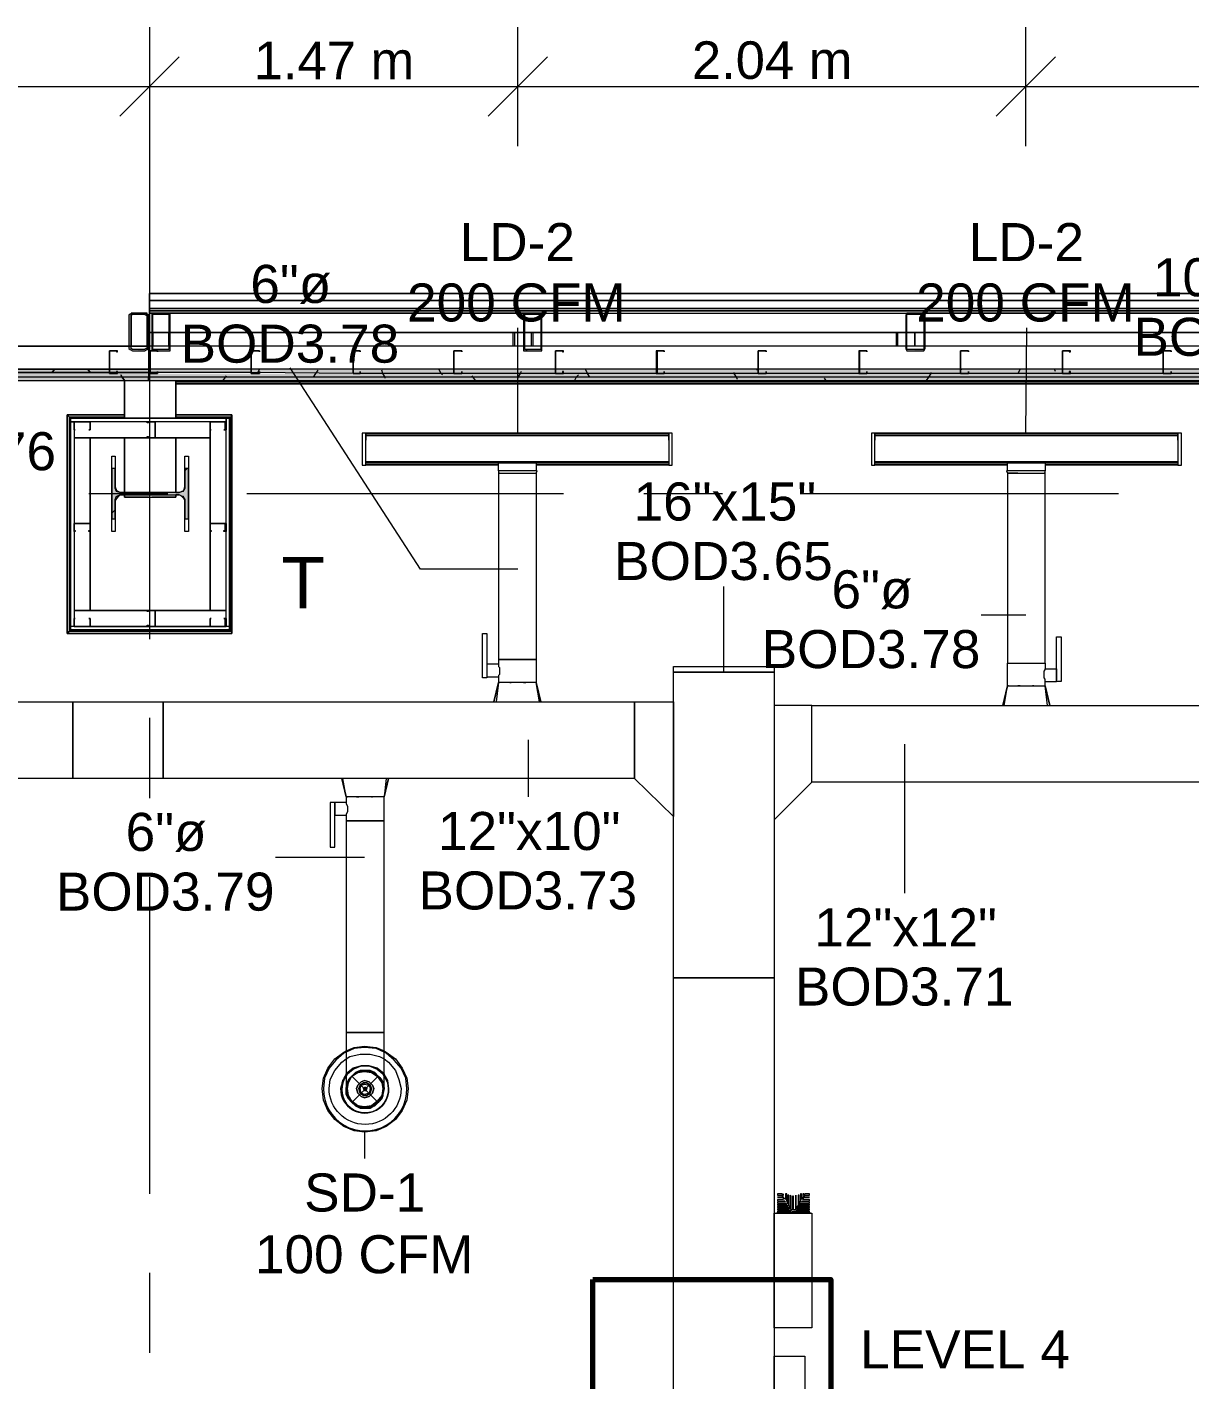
# Model space of a CAD drawing. Header units: metres. Extents: x 29 to 268, y -7 to 151.
# Drawn here: x 46.22 to 50.87, y 44.26 to 49.68 of the extents above; entities that cross this region are included whole.
import ezdxf

# ---------------------------------------------------------------- set-up
doc = ezdxf.new("R2010")
doc.units = ezdxf.units.M
doc.layers.add('HVAC - Ductos', color=5, linetype='Continuous', lineweight=50)
doc.layers.add('PDF2_Geometry', color=7, linetype='Continuous', true_color=0xaaaaaa)
doc.layers.add('PDF2_Solid Fills', color=7, linetype='Continuous', true_color=0xffffff)
doc.layers.add('PDF2_Text', color=7, linetype='Continuous')
doc.styles.add('PDF Helvetica', font='')
doc.styles.get('PDF Helvetica').set_extended_font_data('Helvetica')

msp = doc.modelspace()

# ---------------------------------------------------------------- hatches: boundary and pattern name
at = {"layer": 'PDF2_Solid Fills', "lineweight": 0, "transparency": 33554559}
h = msp.add_hatch(color=256, dxfattribs=at)
h.paths.add_polyline_path([(46.6232, 48.3914), (46.6278, 48.3914), (46.637, 48.3868), (46.637, 48.3914), (46.6324, 48.3914), (46.6324, 48.5289), (46.692, 48.5289), (46.6966, 48.5243), (46.692, 48.396), (46.6874, 48.3914), (46.6966, 48.3868), (46.6966, 48.3914), (46.7011, 48.5275), (46.7011, 48.5289), (46.6966, 48.5334), (46.6278, 48.5334), (46.6232, 48.5289)])
h.paths.add_polyline_path([(46.637, 48.3868), (46.6874, 48.3822), (46.6874, 48.3868)])
h = msp.add_hatch(color=256, dxfattribs=at)
h.paths.add_polyline_path([(46.7195, 48.5289), (46.7195, 48.5334), (46.7149, 48.5334)])
h.paths.add_polyline_path([(46.7195, 48.5243), (46.7149, 48.5243), (46.7149, 48.3822), (46.7882, 48.3822), (46.7882, 48.5243), (46.7836, 48.5243), (46.7836, 48.3868), (46.7195, 48.3868)])
h.paths.add_polyline_path([(46.7882, 48.5289), (46.7882, 48.5334), (46.7836, 48.5334)])
h.paths.add_polyline_path([(46.779, 48.5289), (46.779, 48.5334), (46.7241, 48.5334)])
h = msp.add_hatch(color=256, dxfattribs=at)
h.paths.add_polyline_path([(48.2091, 48.5289), (48.2091, 48.5334), (48.2045, 48.5334)])
h.paths.add_polyline_path([(48.2091, 48.5243), (48.2045, 48.5243), (48.2045, 48.3822), (48.2778, 48.3822), (48.2778, 48.5243), (48.2732, 48.5243), (48.2732, 48.3868), (48.2091, 48.3868)])
h.paths.add_polyline_path([(48.2778, 48.5289), (48.2778, 48.5334), (48.2732, 48.5334)])
h.paths.add_polyline_path([(48.2686, 48.5289), (48.2686, 48.5334), (48.2136, 48.5334)])
h = msp.add_hatch(color=256, dxfattribs=at)
h.paths.add_polyline_path([(49.8087, 48.3868), (49.8132, 48.5243), (49.8087, 48.5243)])
h.paths.add_polyline_path([(49.74, 48.3868), (49.8087, 48.3822), (49.8087, 48.3868)])
h.paths.add_polyline_path([(49.74, 48.5243), (49.7354, 48.5243), (49.7354, 48.3914)])
h.paths.add_polyline_path([(49.8041, 48.5289), (49.8041, 48.5334), (49.7445, 48.5334)])
h.paths.add_polyline_path([(49.8132, 48.5289), (49.8132, 48.5334), (49.8087, 48.5334)])
h = msp.add_hatch(color=256, dxfattribs=at)
h.paths.add_polyline_path([(41.6273, 48.2952), (41.6273, 48.3089), (41.5357, 48.3089), (41.5357, 48.2952)])
h.paths.add_polyline_path([(44.9228, 48.2952), (46.7011, 48.2952), (46.7011, 48.3089), (44.9228, 48.3089)])
h.paths.add_polyline_path([(44.9182, 48.2952), (44.9182, 48.3089), (41.6915, 48.3089), (41.6915, 48.2952)])
h = msp.add_hatch(color=256, dxfattribs=at)
h.paths.add_polyline_path([(44.9182, 48.2952), (44.9182, 48.3089), (41.6915, 48.3089), (41.6915, 48.2952)])
h.paths.add_polyline_path([(44.9228, 48.2952), (46.7011, 48.2952), (46.7011, 48.3089), (44.9228, 48.3089)])
h = msp.add_hatch(color=256, dxfattribs=at)
h.paths.add_polyline_path([(46.7012, 48.2952), (46.7057, 48.3089), (46.7012, 48.3089)])
h.paths.add_polyline_path([(93.204, 48.3043), (71.4743, 48.3089), (49.552, 48.3089), (49.552, 48.2906), (93.204, 48.2906)])
h.paths.add_polyline_path([(49.5474, 48.2906), (49.5474, 48.3089), (48.7408, 48.3089), (48.7408, 48.2906)])
h.paths.add_polyline_path([(48.7362, 48.2906), (48.7362, 48.3089), (46.7103, 48.3089), (46.7103, 48.2952), (47.4482, 48.2952)])
h = msp.add_hatch(color=256, dxfattribs=at)
h.paths.add_polyline_path([(41.6273, 48.2768), (41.6273, 48.2952), (41.5357, 48.2952), (41.5357, 48.2768)])
h.paths.add_polyline_path([(41.6915, 48.2952), (41.6915, 48.2768), (46.7011, 48.2768), (46.7011, 48.2952)])
h = msp.add_hatch(color=256, dxfattribs=at)
h.paths.add_polyline_path([(41.6273, 48.2631), (41.6273, 48.2768), (41.5357, 48.2768), (41.5357, 48.2631)])
h.paths.add_polyline_path([(41.6915, 48.2768), (41.6915, 48.2631), (46.7011, 48.2631), (46.7011, 48.2768)])
for points in [[(46.7012, 48.2768), (92.9887, 48.2768), (93.2036, 48.2722), (93.204, 48.2722), (93.204, 48.2906), (46.7012, 48.2906)], [(46.7012, 48.263), (92.9887, 48.263), (93.2024, 48.2585), (93.204, 48.2585), (93.204, 48.2768), (46.7012, 48.2768)], [(46.5682, 47.8322), (46.5682, 47.9102), (46.5545, 47.9102), (46.5545, 47.7085), (46.5547, 47.7085), (46.5682, 47.713), (46.5728, 47.8047), (46.8386, 47.8047), (46.8478, 47.7956), (46.8478, 47.7085), (46.8616, 47.7085), (46.8616, 47.9102), (46.8478, 47.9102), (46.8432, 47.8276), (46.8386, 47.823), (46.8249, 47.8184), (46.5866, 47.8139), (46.5866, 47.8184), (46.5728, 47.8184), (46.5728, 47.8322)]]:
    msp.add_hatch(color=256, dxfattribs=at).paths.add_polyline_path(points)

# ---------------------------------------------------------------- linework, layer by layer
at = {"layer": 'HVAC - Ductos', "color": 252, "lineweight": 0, "true_color": 0x939598}
for points in [[(46.7057, 49.6793), (46.7057, 49.441), (46.7057, 49.2026)], [(48.1816, 49.2026), (48.1816, 49.441), (48.1816, 49.6793)], [(50.2166, 49.2026), (50.2166, 49.441), (50.2166, 49.6793)], [(46.8249, 49.5602), (46.7057, 49.441), (46.5866, 49.3218)], [(48.3008, 49.5602), (48.1816, 49.441), (48.0624, 49.3218)], [(50.3358, 49.5602), (50.2166, 49.441), (50.0974, 49.3218)], [(41.8703, 49.441), (44.2078, 49.441), (46.7057, 49.441), (48.1816, 49.441), (50.2166, 49.441), (52.6183, 49.441), (54.6121, 49.441)]]:
    msp.add_lwpolyline(points, dxfattribs=at)
at = {"layer": 'HVAC - Ductos', "lineweight": 0}
for points in [[(48.1816, 48.0522), (48.1816, 48.4739)], [(50.2166, 48.0522), (50.2212, 48.4739)], [(48.1816, 47.5068), (47.792, 47.5068), (47.2695, 48.3134)], [(48.7866, 48.0293), (48.7866, 48.0522), (48.7866, 48.0476), (47.572, 48.0476), (47.572, 48.0522), (47.572, 48.0293)], [(48.7866, 48.0522), (47.572, 48.0522)], [(50.8262, 48.0293), (50.8262, 48.0522), (50.8262, 48.0476), (49.6116, 48.0476), (49.6116, 48.0522), (49.6116, 48.0293)], [(50.8262, 48.0522), (49.6116, 48.0522)], [(47.572, 47.9789), (47.572, 47.988), (47.572, 47.9972)], [(48.7866, 47.9972), (48.7866, 47.988), (48.7866, 47.9789)], [(49.6116, 47.9789), (49.6116, 47.988), (49.6116, 47.9972)], [(50.8262, 47.9972), (50.8262, 47.988), (50.8262, 47.9789)], [(48.1036, 47.9239), (47.572, 47.9239), (47.572, 47.9284), (47.572, 47.9468), (47.572, 47.956)], [(47.572, 47.9422), (47.572, 47.9468), (47.572, 47.9514)], [(47.572, 47.9284), (48.1036, 47.9284)], [(48.1036, 47.901), (48.1036, 47.8918), (48.1082, 47.8918), (48.1266, 47.8918), (48.1495, 47.8918), (48.1816, 47.8918), (48.2091, 47.8918), (48.232, 47.8918), (48.2504, 47.8918), (48.2549, 47.8918), (48.2595, 47.901), (48.2504, 47.901), (48.2366, 47.901), (48.2091, 47.901), (48.1816, 47.901), (48.1495, 47.901), (48.1266, 47.901), (48.1082, 47.901), (48.1036, 47.901), (48.1036, 47.933), (48.1082, 47.933), (48.1128, 47.933), (48.1266, 47.933), (48.1403, 47.933), (48.1586, 47.933), (48.1816, 47.933), (48.1999, 47.933), (48.2182, 47.933), (48.232, 47.933), (48.2458, 47.933), (48.2549, 47.933), (48.2549, 47.901)], [(48.7866, 47.956), (48.7866, 47.9468), (48.7866, 47.9284), (48.7866, 47.9239), (48.2549, 47.9239)], [(48.2549, 47.9284), (48.7866, 47.9284)], [(48.7866, 47.9514), (48.7866, 47.9468), (48.7866, 47.9422)], [(50.1432, 47.9239), (49.6116, 47.9239), (49.6116, 47.9284), (49.6116, 47.9468), (49.6116, 47.956)], [(49.6116, 47.9422), (49.6116, 47.9468), (49.6116, 47.9514)], [(49.6116, 47.9284), (50.1432, 47.9284)], [(50.1432, 47.901), (50.1432, 47.933), (50.1524, 47.933), (50.1662, 47.933), (50.18, 47.933), (50.1982, 47.933), (50.2166, 47.933), (50.2395, 47.933), (50.2578, 47.933), (50.2716, 47.933), (50.2854, 47.933), (50.29, 47.933), (50.2945, 47.933), (50.2945, 47.901), (50.29, 47.901), (50.2716, 47.901), (50.2487, 47.901), (50.2166, 47.901), (50.1891, 47.901), (50.1616, 47.901), (50.1478, 47.901), (50.1387, 47.901), (50.1432, 47.8918), (50.1478, 47.8918), (50.1662, 47.8918), (50.1891, 47.8918), (50.2166, 47.8918), (50.2487, 47.8918), (50.2716, 47.8918), (50.29, 47.8918), (50.2945, 47.8918), (50.2945, 47.901)], [(50.8262, 47.956), (50.8262, 47.9468), (50.8262, 47.9284), (50.8262, 47.9239), (50.2945, 47.9239)], [(50.2945, 47.9284), (50.8262, 47.9284)], [(50.8262, 47.9514), (50.8262, 47.9468), (50.8262, 47.9422)], [(48.2136, 47.8918), (48.2182, 47.8918), (48.232, 47.8918), (48.2458, 47.8918), (48.2504, 47.8918), (48.2549, 47.8918), (48.2549, 47.1447), (48.2458, 47.1447), (48.232, 47.1447), (48.2182, 47.1447), (48.1999, 47.1447), (48.1816, 47.1447), (48.1586, 47.1447), (48.1403, 47.1447), (48.1266, 47.1447), (48.1128, 47.1447), (48.1082, 47.1447), (48.1036, 47.1447), (48.1036, 47.1264), (48.0578, 47.1264), (48.0578, 47.1218), (48.0578, 47.1172), (48.0578, 47.1126), (48.0578, 47.108), (48.0578, 47.0988), (48.0578, 47.0943), (48.0578, 47.0851), (48.0578, 47.0806), (48.0578, 47.076), (48.1036, 47.076), (48.1036, 47.053)], [(48.1082, 47.8918), (48.1036, 47.8918), (48.1036, 47.1447), (48.1082, 47.1447), (48.1128, 47.1447), (48.1266, 47.1447), (48.1403, 47.1447), (48.1586, 47.1447), (48.1816, 47.1447), (48.1999, 47.1447), (48.2182, 47.1447), (48.232, 47.1447), (48.2458, 47.1447), (48.2549, 47.1447), (48.2549, 47.053), (48.2504, 47.053), (48.2458, 47.053), (48.232, 47.053), (48.2182, 47.053), (48.1999, 47.053), (48.1816, 47.053), (48.1586, 47.053), (48.1403, 47.053), (48.1266, 47.053), (48.1128, 47.053), (48.1082, 47.053), (48.1036, 47.053), (48.0854, 46.9751), (48.1036, 47.053), (48.0945, 46.9751)], [(48.1128, 47.8918), (48.1266, 47.8918), (48.1403, 47.8918), (48.1495, 47.8918)], [(48.1541, 47.8918), (48.1586, 47.8918), (48.1816, 47.8918), (48.1999, 47.8918), (48.2045, 47.8918)], [(50.1295, 46.9614), (50.1432, 47.0393), (50.1432, 47.131), (50.1524, 47.131), (50.1662, 47.131), (50.18, 47.131), (50.1982, 47.131), (50.2166, 47.131), (50.2395, 47.131), (50.2578, 47.131), (50.2716, 47.131), (50.2854, 47.131), (50.29, 47.131), (50.2945, 47.131), (50.2945, 47.8918), (50.29, 47.8918)], [(50.1845, 47.8918), (50.18, 47.8918), (50.1662, 47.8918), (50.1524, 47.8918), (50.1478, 47.8918), (50.1432, 47.8918), (50.1432, 47.131), (50.1524, 47.131), (50.1662, 47.131), (50.18, 47.131), (50.1982, 47.131), (50.2166, 47.131), (50.2395, 47.131), (50.2578, 47.131), (50.2716, 47.131), (50.2854, 47.131), (50.29, 47.131), (50.2945, 47.131), (50.2945, 47.108), (50.3403, 47.108), (50.3403, 47.1034), (50.3403, 47.0988), (50.3403, 47.0897), (50.3403, 47.0851), (50.3403, 47.076), (50.3403, 47.0714), (50.3403, 47.0668), (50.3403, 47.0622)], [(50.1937, 47.8918), (50.1982, 47.8918), (50.2166, 47.8918), (50.2395, 47.8918), (50.2441, 47.8918)], [(50.2395, 47.901), (50.2258, 47.901)], [(50.2487, 47.8918), (50.2578, 47.8918), (50.2716, 47.8918), (50.2854, 47.8918)], [(49.0066, 47.0943), (49.0066, 47.438)], [(50.2166, 47.3234), (50.0378, 47.3234)], [(50.1432, 47.0393), (50.1478, 47.0393), (50.1432, 47.0393), (50.1478, 47.0393), (50.1524, 47.0393), (50.1662, 47.0393), (50.18, 47.0393), (50.1982, 47.0393), (50.2166, 47.0393), (50.2395, 47.0393), (50.2578, 47.0393), (50.2716, 47.0393), (50.2854, 47.0393), (50.29, 47.0393), (50.2945, 47.0393), (50.2945, 47.0576), (50.3403, 47.0576), (50.3403, 47.2364), (50.3587, 47.2364), (50.3587, 47.0576), (50.3403, 47.0576)], [(48.1036, 47.1264), (48.1036, 47.1218), (48.1036, 47.1172), (48.1082, 47.1126), (48.1082, 47.1034), (48.1082, 47.0943), (48.1082, 47.0851), (48.1036, 47.0806), (48.1036, 47.076)], [(50.2945, 47.0576), (50.2945, 47.0622), (50.2945, 47.0668), (50.29, 47.0714), (50.29, 47.0806), (50.29, 47.0897), (50.29, 47.0988), (50.2945, 47.1034), (50.2945, 47.108)], [(48.1082, 47.053), (48.1082, 47.053)], [(48.1082, 47.053), (48.1082, 47.053)], [(48.2732, 46.9751), (48.2549, 47.053), (48.2732, 46.9751)], [(48.2686, 46.9751), (48.2549, 47.053)], [(50.125, 46.9614), (50.1432, 47.0393), (50.125, 46.9614)], [(50.2945, 46.9614), (50.3037, 46.9614), (50.2945, 47.0393), (50.3128, 46.9614)], [(50.3082, 46.9614), (50.3128, 46.9614), (50.2945, 47.0393)], [(46.3986, 46.9751), (46.7607, 46.9751)], [(46.3986, 46.668), (46.3986, 46.9751)], [(46.7607, 46.9751), (46.7607, 46.668)], [(48.0854, 46.9751), (48.0854, 46.9751)], [(48.0854, 46.9751), (48.0899, 46.9751), (48.0945, 46.9751), (48.1036, 46.9751)], [(48.1082, 46.9751), (48.1266, 46.9751), (48.1312, 46.9751), (48.1358, 46.9751), (48.1449, 46.9751), (48.1586, 46.9751), (48.1632, 46.9751), (48.1678, 46.9751), (48.1908, 46.9751), (48.1954, 46.9751), (48.1999, 46.9751), (48.2136, 46.9751), (48.2228, 46.9751), (48.2274, 46.9751), (48.232, 46.9751), (48.2504, 46.9751)], [(48.2549, 46.9751), (48.2641, 46.9751), (48.2686, 46.9751), (48.2732, 46.9751)], [(48.2595, 46.9751), (48.2595, 46.9751)], [(48.2732, 46.9751), (48.2732, 46.9751)], [(50.125, 46.9614), (50.1295, 46.9614), (50.1341, 46.9614), (50.1432, 46.9614)], [(50.125, 46.9614), (50.125, 46.9614)], [(50.1478, 46.9614), (50.1662, 46.9614)], [(50.1708, 46.9614), (50.1754, 46.9614), (50.1845, 46.9614), (50.1982, 46.9614), (50.2028, 46.9614), (50.2074, 46.9614), (50.2304, 46.9614), (50.2349, 46.9614), (50.2395, 46.9614), (50.2532, 46.9614), (50.2624, 46.9614), (50.267, 46.9614), (50.2716, 46.9614), (50.29, 46.9614)], [(50.3128, 46.9614), (50.3128, 46.9614)], [(48.2228, 46.8238), (48.2228, 46.5947)], [(49.7308, 46.8056), (49.7308, 46.2097)], [(46.7607, 46.668), (46.3986, 46.668)], [(47.6545, 46.668), (47.6453, 46.5947), (47.6408, 46.5947), (47.6362, 46.5947), (47.6224, 46.5947), (47.6086, 46.5947), (47.5903, 46.5947), (47.5674, 46.5947), (47.5491, 46.5947), (47.5308, 46.5947), (47.517, 46.5947), (47.5032, 46.5947), (47.4986, 46.5947), (47.494, 46.5947), (47.494, 46.5718), (47.4482, 46.5718), (47.4299, 46.5718), (47.4299, 46.393), (47.4482, 46.393), (47.4482, 46.5718), (47.4482, 46.5672), (47.4482, 46.5626), (47.4482, 46.558), (47.4482, 46.5534), (47.4482, 46.5443), (47.4482, 46.5397), (47.4482, 46.5351), (47.4482, 46.526), (47.4482, 46.5214), (47.494, 46.5214), (47.494, 46.4984), (47.5032, 46.4984), (47.517, 46.4984), (47.5308, 46.4984), (47.5491, 46.4984), (47.5674, 46.4984), (47.5903, 46.4984), (47.6086, 46.4984), (47.6224, 46.4984), (47.6362, 46.4984), (47.6408, 46.4984), (47.6453, 46.4984), (47.6453, 46.5947)], [(47.494, 46.668), (47.4849, 46.668), (47.4803, 46.668), (47.4758, 46.668), (47.494, 46.5947), (47.4758, 46.668)], [(47.4758, 46.668), (47.4758, 46.668)], [(47.494, 46.5947), (47.4986, 46.5947), (47.494, 46.5947), (47.4803, 46.668)], [(47.517, 46.668), (47.4986, 46.668)], [(47.6408, 46.668), (47.6224, 46.668), (47.6178, 46.668), (47.6132, 46.668), (47.604, 46.668), (47.5903, 46.668), (47.5858, 46.668), (47.5812, 46.668), (47.5582, 46.668), (47.5536, 46.668), (47.5491, 46.668), (47.5353, 46.668), (47.5262, 46.668), (47.5216, 46.668)], [(47.6636, 46.668), (47.659, 46.668), (47.6545, 46.668), (47.6453, 46.668)], [(47.6636, 46.668), (47.6453, 46.5947), (47.6636, 46.668)], [(47.6636, 46.668), (47.6636, 46.668)], [(47.494, 46.5718), (47.494, 46.5672), (47.4986, 46.558), (47.4986, 46.5488), (47.4986, 46.5397), (47.4986, 46.5351), (47.494, 46.526), (47.494, 46.5214)], [(47.5674, 46.3518), (47.2099, 46.3518)], [(47.6453, 45.426), (47.6453, 45.4305), (47.6453, 45.4488), (47.6453, 45.481), (47.6453, 45.5176), (47.6453, 45.5634), (47.6453, 45.6184), (47.6453, 45.6505), (47.6408, 45.6505), (47.6362, 45.6505), (47.6224, 45.6505), (47.6086, 45.6505), (47.5903, 45.6505), (47.5674, 45.6505), (47.5491, 45.6505), (47.5308, 45.6505), (47.517, 45.6505), (47.5032, 45.6505), (47.494, 45.6505), (47.494, 45.6001), (47.494, 45.5497), (47.494, 45.5038), (47.494, 45.4672), (47.494, 45.4397), (47.494, 45.426), (47.494, 45.4305), (47.494, 45.426), (47.494, 45.403), (47.5032, 45.3847), (47.517, 45.371), (47.5308, 45.3572), (47.5491, 45.348), (47.5674, 45.348), (47.5903, 45.348), (47.604, 45.3572), (47.5903, 45.348), (47.5674, 45.348), (47.5491, 45.348), (47.5308, 45.3572), (47.517, 45.371), (47.5032, 45.3847), (47.494, 45.403), (47.494, 45.426)], [(47.494, 45.5772), (47.5262, 45.591), (47.5674, 45.5955), (47.6132, 45.591), (47.6453, 45.5772)], [(47.6453, 45.5726), (47.6132, 45.5864), (47.5674, 45.591), (47.5262, 45.5864), (47.494, 45.5726)], [(47.6453, 45.5772), (47.6545, 45.5726), (47.6912, 45.5451), (47.7186, 45.5084), (47.737, 45.4672), (47.7416, 45.426), (47.737, 45.3801), (47.7186, 45.3389), (47.6912, 45.3022), (47.6545, 45.2747), (47.6132, 45.2564), (47.5674, 45.2518), (47.5262, 45.2564), (47.4849, 45.2747), (47.4482, 45.3022), (47.4208, 45.3389), (47.4024, 45.3801), (47.3978, 45.426), (47.4024, 45.4672), (47.4208, 45.5084), (47.4482, 45.5451), (47.4849, 45.5726), (47.494, 45.5772)], [(47.494, 45.5451), (47.5078, 45.5542), (47.5491, 45.5634), (47.5903, 45.5634), (47.627, 45.5542), (47.6453, 45.5451)], [(47.5353, 45.4901), (47.5399, 45.4947), (47.5445, 45.4947), (47.5674, 45.4992), (47.5491, 45.4992), (47.5308, 45.4901), (47.517, 45.4764), (47.5032, 45.4626), (47.494, 45.4443), (47.494, 45.4305)], [(47.6453, 45.4305), (47.6408, 45.4443), (47.6408, 45.426), (47.6408, 45.403), (47.6316, 45.3892), (47.6224, 45.371), (47.604, 45.3618), (47.5903, 45.3526), (47.5674, 45.348), (47.5491, 45.3526), (47.5308, 45.3618), (47.517, 45.371), (47.5078, 45.3892), (47.4986, 45.403), (47.494, 45.426), (47.4986, 45.4443), (47.5078, 45.4626), (47.517, 45.4764), (47.5308, 45.4855), (47.5491, 45.4947), (47.5674, 45.4992), (47.5949, 45.4947), (47.5995, 45.4947), (47.5995, 45.4901), (47.6224, 45.4764), (47.6086, 45.4901), (47.5903, 45.4992), (47.5674, 45.4992), (47.5903, 45.4947), (47.604, 45.4855), (47.6224, 45.4764), (47.6362, 45.4534)], [(47.5032, 45.4534), (47.517, 45.4764), (47.5399, 45.4901)], [(47.4986, 45.3984), (47.494, 45.426), (47.4986, 45.4488), (47.4986, 45.4534)], [(47.4986, 45.4534), (47.4986, 45.4534)], [(47.6362, 45.458), (47.6408, 45.4534), (47.6408, 45.4488)], [(47.6362, 45.4488), (47.6408, 45.426), (47.6362, 45.3984)], [(47.4986, 45.3938), (47.4986, 45.3984)], [(47.5399, 45.3572), (47.517, 45.371), (47.5032, 45.3938)], [(47.6362, 45.3938), (47.6224, 45.371), (47.5995, 45.3572)], [(47.6408, 45.3984), (47.6408, 45.3938), (47.6362, 45.3938)], [(47.5308, 45.3572), (47.5308, 45.3572)], [(47.5308, 45.3572), (47.5308, 45.3572)], [(47.5445, 45.3526), (47.5399, 45.3526), (47.5353, 45.3572)], [(47.5949, 45.3572), (47.5674, 45.348), (47.5445, 45.3572)], [(47.5995, 45.3572), (47.5995, 45.3526), (47.5949, 45.3526)], [(47.604, 45.3572), (47.6086, 45.3572)], [(47.5674, 45.2518), (47.5674, 45.1464)], [(49.355, 44.9264), (49.2908, 44.9264), (49.2908, 44.9309), (49.3504, 44.9309), (49.3504, 44.9355), (49.2954, 44.9355), (49.3, 44.9401), (49.3504, 44.9401), (49.3504, 44.9447), (49.3, 44.9447), (49.3045, 44.9492), (49.3504, 44.9492), (49.3504, 44.9538), (49.3045, 44.9538), (49.3091, 44.9584), (49.3504, 44.9584), (49.3504, 44.963), (49.3091, 44.963), (49.3137, 44.9676), (49.3504, 44.9676), (49.3504, 44.9722), (49.3182, 44.9722), (49.3228, 44.9768), (49.3504, 44.9768), (49.3504, 44.9814), (49.3228, 44.9814), (49.3274, 44.9905), (49.3504, 44.9905), (49.3274, 44.9905), (49.332, 44.9997), (49.3504, 44.9997), (49.3504, 45.0042), (49.332, 45.0042), (49.3274, 44.9997), (49.3274, 45.0042), (49.3228, 45.0042), (49.3228, 44.9905), (49.3182, 44.9814), (49.3182, 45.0042), (49.3137, 45.0042), (49.3137, 44.9768), (49.3091, 44.963), (49.3091, 44.9997), (49.3045, 44.9997), (49.3045, 44.9584), (49.2954, 44.9447), (49.2954, 44.9997), (49.2954, 44.9951), (49.2954, 44.9401), (49.2908, 44.9401), (49.2862, 44.9401), (49.2862, 44.9951), (49.2816, 44.9951), (49.2816, 44.9401), (49.277, 44.9401), (49.277, 44.9951), (49.2724, 44.9997), (49.2724, 44.9447), (49.2678, 44.9584), (49.2678, 44.9997), (49.2632, 44.9997), (49.2632, 44.963), (49.2587, 44.9768), (49.2587, 45.0042), (49.2541, 45.0042), (49.2541, 44.9814), (49.2449, 44.9905), (49.2449, 45.0042), (49.2449, 44.9997), (49.2403, 45.0042), (49.222, 45.0042), (49.222, 44.9997), (49.2403, 44.9997), (49.2403, 44.9905), (49.222, 44.9905), (49.2449, 44.9905), (49.2449, 44.9814), (49.222, 44.9814), (49.222, 44.9768), (49.2495, 44.9768), (49.2541, 44.9722), (49.222, 44.9722), (49.222, 44.9676), (49.2541, 44.9676), (49.2587, 44.963), (49.222, 44.963), (49.222, 44.9584), (49.2587, 44.9584), (49.2632, 44.9538), (49.222, 44.9538), (49.222, 44.9492), (49.2678, 44.9492), (49.2678, 44.9447), (49.222, 44.9447), (49.222, 44.9401), (49.2724, 44.9401), (49.277, 44.9355), (49.222, 44.9355), (49.222, 44.9309), (49.277, 44.9309), (49.277, 44.9264), (49.2174, 44.9264)]]:
    msp.add_lwpolyline(points, dxfattribs=at)
for points in [[(47.5582, 48.0522), (47.5582, 47.9239), (47.572, 47.9239), (47.572, 48.0522)], [(48.7866, 47.9376), (47.572, 47.9376), (47.572, 48.043), (48.7866, 48.043), (48.7866, 47.9376), (48.7866, 47.933), (47.572, 47.933), (47.572, 47.9376)], [(47.572, 48.0339), (47.572, 48.0293), (47.572, 48.0247), (47.572, 48.0293)], [(48.8004, 48.0522), (48.7866, 48.0522), (48.7866, 47.9239), (48.8004, 47.9239)], [(48.7866, 48.0247), (48.7866, 48.0293), (48.7866, 48.0339), (48.7866, 48.0293)], [(49.5978, 48.0522), (49.5978, 47.9239), (49.6116, 47.9239), (49.6116, 48.0522)], [(50.8262, 47.9376), (49.6116, 47.9376), (49.6116, 48.043), (50.8262, 48.043), (50.8262, 47.9376), (50.8262, 47.933), (49.6116, 47.933), (49.6116, 47.9376)], [(49.6116, 48.0339), (49.6116, 48.0293), (49.6116, 48.0247), (49.6116, 48.0293)], [(50.84, 48.0522), (50.8262, 48.0522), (50.8262, 47.9239), (50.84, 47.9239)], [(50.8262, 48.0247), (50.8262, 48.0293), (50.8262, 48.0339), (50.8262, 48.0293)], [(48.0395, 47.2501), (48.0578, 47.2501), (48.0578, 47.0714), (48.0395, 47.0714)], [(49.2082, 47.0943), (48.8049, 47.0943), (48.8049, 47.1172), (49.2082, 47.1172)], [(48.1541, 47.053), (48.1495, 47.053)], [(48.2136, 47.053), (48.2091, 47.053), (48.2045, 47.053), (48.2091, 47.053)], [(48.8049, 45.8705), (48.8049, 47.0943), (49.2082, 47.0943), (49.2082, 45.8705)], [(50.1937, 47.0393), (50.1891, 47.0393), (50.1845, 47.0393), (50.1891, 47.0393)], [(50.2487, 47.0393), (50.2441, 47.0393)], [(46.3986, 46.668), (43.1857, 46.668), (43.1857, 46.9751), (46.3986, 46.9751)], [(48.8049, 46.9751), (48.8049, 46.5168), (48.6491, 46.668), (48.6491, 46.9751), (48.6491, 46.668), (46.7607, 46.668), (46.7607, 46.9751), (48.6491, 46.9751)], [(51.1104, 46.6543), (49.3595, 46.6543), (49.3595, 46.9614), (49.2082, 46.9614), (49.2082, 46.503), (49.3595, 46.6543), (49.3595, 46.9614), (51.1104, 46.9614), (51.1104, 46.6543), (51.1104, 46.9614), (51.4724, 46.9338), (51.4724, 46.6818)], [(47.5353, 46.5947), (47.5399, 46.5947), (47.5445, 46.5947), (47.5399, 46.5947)], [(47.5949, 46.5947), (47.5995, 46.5947)], [(47.6453, 46.4984), (47.6408, 46.4984), (47.6362, 46.4984), (47.6224, 46.4984), (47.6086, 46.4984), (47.5903, 46.4984), (47.5674, 46.4984), (47.5491, 46.4984), (47.5308, 46.4984), (47.517, 46.4984), (47.5032, 46.4984), (47.494, 46.4984), (47.494, 45.6505), (47.5032, 45.6505), (47.517, 45.6505), (47.5308, 45.6505), (47.5491, 45.6505), (47.5674, 45.6505), (47.5903, 45.6505), (47.6086, 45.6505), (47.6224, 45.6505), (47.6362, 45.6505), (47.6408, 45.6505), (47.6453, 45.6505)], [(49.2082, 45.8705), (49.2082, 44.0464), (48.8049, 44.0464), (48.8049, 45.8705)], [(47.494, 45.4855), (47.5216, 45.5084), (47.5536, 45.5176), (47.5858, 45.5176), (47.6178, 45.5084), (47.6453, 45.4855), (47.6453, 45.481), (47.6453, 45.4855), (47.6178, 45.5084), (47.5858, 45.5176), (47.5536, 45.5176), (47.5216, 45.5084), (47.494, 45.4855), (47.494, 45.481)], [(47.6408, 45.4855), (47.6178, 45.5038), (47.5858, 45.5176), (47.5536, 45.5176), (47.5216, 45.5038), (47.4986, 45.4855), (47.494, 45.4764), (47.4986, 45.4855), (47.5216, 45.5038), (47.5536, 45.5176), (47.5858, 45.5176), (47.6178, 45.5038), (47.6408, 45.4855), (47.6453, 45.4764)], [(47.5399, 45.3572), (47.517, 45.3755), (47.5032, 45.3984), (47.4986, 45.426), (47.5032, 45.4488), (47.517, 45.4764), (47.5399, 45.4901), (47.5674, 45.4947), (47.5949, 45.4901), (47.6178, 45.4764), (47.6362, 45.4488), (47.6408, 45.426), (47.6362, 45.3984), (47.6178, 45.3755), (47.5949, 45.3572), (47.5674, 45.3526)], [(47.6636, 45.426), (47.659, 45.458), (47.6453, 45.481), (47.659, 45.458)], [(47.5399, 45.4397), (47.5353, 45.426), (47.5399, 45.4397), (47.5536, 45.4534), (47.5674, 45.458), (47.5858, 45.4534), (47.5995, 45.4397), (47.604, 45.426), (47.5995, 45.4397), (47.5858, 45.4534), (47.5674, 45.458), (47.5536, 45.4534)], [(47.5995, 45.4076), (47.604, 45.426), (47.5995, 45.4076), (47.5858, 45.3938), (47.5674, 45.3892), (47.5536, 45.3938), (47.5399, 45.4076), (47.5353, 45.426), (47.5399, 45.4076), (47.5536, 45.3938), (47.5674, 45.3892), (47.5858, 45.3938)], [(47.5491, 45.4397), (47.5445, 45.426), (47.5491, 45.4397), (47.5628, 45.4488), (47.5766, 45.4488), (47.5903, 45.4397), (47.5949, 45.426), (47.5903, 45.4397), (47.5766, 45.4488), (47.5628, 45.4488)], [(47.5903, 45.4076), (47.5949, 45.426), (47.5903, 45.4076), (47.5766, 45.3984), (47.5628, 45.3984), (47.5491, 45.4076), (47.5445, 45.426), (47.5491, 45.4076), (47.5628, 45.3984), (47.5766, 45.3984)], [(47.5536, 45.4397), (47.5674, 45.4443), (47.5858, 45.4397), (47.5903, 45.426), (47.5858, 45.4076), (47.5674, 45.403), (47.5536, 45.4076), (47.5491, 45.426)], [(47.5674, 45.4305), (47.5628, 45.426), (47.5674, 45.4305), (47.572, 45.4305), (47.5766, 45.426), (47.572, 45.4305)], [(47.572, 45.4214), (47.5766, 45.426), (47.572, 45.4168), (47.5674, 45.4168), (47.5628, 45.426), (47.5674, 45.4214)], [(47.6086, 45.3572), (47.6224, 45.371), (47.6362, 45.3847), (47.6408, 45.403), (47.6453, 45.426), (47.6453, 45.4305), (47.6453, 45.426), (47.6408, 45.403), (47.6362, 45.3847), (47.6224, 45.371)], [(47.6316, 45.4626), (47.6408, 45.4443), (47.6362, 45.4626), (47.6224, 45.4764)], [(49.3595, 44.468), (49.2082, 44.468), (49.2082, 44.9264), (49.3595, 44.9264)], [(49.2862, 44.9264), (49.2816, 44.9309), (49.2816, 44.9355), (49.2862, 44.9355), (49.2908, 44.9355), (49.2908, 44.9309)], [(49.332, 43.8813), (49.2082, 43.8813), (49.2082, 44.3534), (49.332, 44.3534)]]:
    msp.add_lwpolyline(points, close=True, dxfattribs=at)
for points in [[(47.494, 45.5726), (47.4849, 45.568), (47.4528, 45.5405), (47.4253, 45.5084), (47.407, 45.4672), (47.4024, 45.426, 1.013818), (47.737, 45.426), (47.7324, 45.4672), (47.714, 45.5084), (47.6866, 45.5405), (47.6545, 45.568), (47.6453, 45.5726)], [(47.6453, 45.5451), (47.6636, 45.5314), (47.6912, 45.4992), (47.7049, 45.4626), (47.714, 45.426, -0.994792), (47.4253, 45.426), (47.4299, 45.4626), (47.4482, 45.4992), (47.4758, 45.5314), (47.494, 45.5451)]]:
    msp.add_lwpolyline(points, format="xyb", dxfattribs=at)
msp.add_lwpolyline([(47.494, 45.481), (47.4803, 45.458), (47.4712, 45.426, 1.018357), (47.6636, 45.426), (47.659, 45.458), (47.6453, 45.4764, -1.403665), (47.4758, 45.426), (47.4803, 45.458), (47.494, 45.4764, 1.403665), (47.6636, 45.426, -1.419567)], format="xyb", close=True, dxfattribs=at)
at = {"layer": 'PDF2_Geometry', "lineweight": 0}
for points in [[(46.7057, 49.5556), (46.7057, 49.3952)], [(46.7057, 49.2393), (46.7057, 48.7626)], [(46.7057, 48.7626), (46.7057, 47.2272)], [(46.7836, 48.6114), (46.7057, 48.6114), (46.7057, 48.5472), (46.7057, 48.4693)], [(48.2778, 48.6114), (48.2045, 48.6114)], [(49.8132, 48.6114), (49.7354, 48.6114)], [(46.6278, 48.5289), (46.6232, 48.5243), (46.6232, 48.4006)], [(46.6966, 48.5334), (46.6874, 48.5334), (46.637, 48.5334), (46.6324, 48.5334)], [(46.6324, 48.5289), (46.6324, 48.5243), (46.6324, 48.4006)], [(46.6874, 48.5289), (46.637, 48.5289)], [(46.6966, 48.4006), (46.6966, 48.5243), (46.692, 48.5289)], [(46.7012, 48.4006), (46.7012, 48.5243), (46.7012, 48.5289)], [(46.7378, 48.3822), (46.779, 48.3822), (46.7882, 48.3822), (46.7882, 48.3914), (46.7882, 48.5243), (46.7882, 48.5334), (46.779, 48.5334), (46.7241, 48.5334), (46.7149, 48.5334), (46.7149, 48.5243), (46.7149, 48.3914), (46.7149, 48.3822), (46.7195, 48.3822)], [(48.2136, 48.5334), (46.779, 48.5334), (48.2412, 48.5334), (49.772, 48.5334), (51.2433, 48.5334), (49.8041, 48.5334)], [(48.2686, 48.5334), (49.7445, 48.5334)], [(46.7836, 48.4647), (46.7882, 48.4693)], [(49.8087, 48.4693), (49.8132, 48.4739)], [(46.7149, 48.4556), (46.7149, 48.4006)], [(46.7195, 48.4556), (46.7195, 48.4006)], [(46.7836, 48.4006), (46.7836, 48.4556)], [(46.7882, 48.4006), (46.7882, 48.4556)], [(48.1632, 48.4006), (48.1632, 48.4556)], [(48.1678, 48.4556), (48.1678, 48.4006)], [(48.2366, 48.4006), (48.2366, 48.4556)], [(48.2412, 48.4556), (48.2412, 48.4006)], [(48.2732, 48.4464), (48.2778, 48.4464)], [(49.6987, 48.4006), (49.6987, 48.4556)], [(49.7032, 48.4556), (49.7032, 48.4006)], [(49.772, 48.4556), (49.772, 48.4006), (49.772, 48.4556)], [(41.5357, 48.4006), (46.7012, 48.4006), (46.7012, 48.3089), (46.5453, 48.3089), (46.1374, 48.3089)], [(93.204, 48.396), (46.7012, 48.4006), (41.5357, 48.4006), (41.5357, 48.263), (41.6273, 48.263), (41.6273, 10.5556)], [(46.7012, 48.4006), (46.7012, 48.4006)], [(46.7149, 48.3914), (46.7195, 48.396)], [(48.2136, 48.3822), (48.2182, 48.3868)], [(49.7354, 48.396), (49.74, 48.4006)], [(46.7057, 48.3089), (46.7012, 48.3089), (46.5453, 48.3089), (46.1374, 48.3089)], [(46.1374, 48.3089), (46.5453, 48.3089), (46.7012, 48.3089), (46.7012, 48.2952), (46.5453, 48.2952), (46.1374, 48.2952)], [(46.7012, 48.3089), (46.7012, 48.3089)], [(46.7012, 48.3089), (46.7012, 48.3089)], [(49.5474, 48.3089), (49.1441, 48.3089), (48.7362, 48.3089), (48.3328, 48.3089), (47.9249, 48.3089), (47.5216, 48.3089), (47.1136, 48.3089), (46.7103, 48.3089)], [(51.5778, 48.3089), (51.1745, 48.3089), (50.7666, 48.3089), (50.3632, 48.3089), (49.9554, 48.3089), (49.552, 48.3089)], [(46.1374, 48.2952), (46.5453, 48.2952), (46.7012, 48.2952), (46.7012, 48.2768), (41.6915, 48.2768)], [(93.204, 48.2722), (46.7012, 48.2768), (41.6915, 48.2768)], [(41.7053, 36.0667), (42.7594, 36.0667), (42.7594, 36.0529), (42.4661, 36.0529), (42.7594, 36.0529), (42.7594, 36.0667), (41.7053, 36.0667), (41.7053, 48.263), (46.7012, 48.263), (93.204, 48.2584)], [(46.7057, 48.2952), (46.7012, 48.2952), (46.5453, 48.2952), (46.1374, 48.2952), (45.734, 48.2952), (45.3261, 48.2952), (44.9228, 48.2952)], [(46.7012, 48.263), (46.7012, 48.263)], [(48.7362, 48.2906), (48.3328, 48.2906), (47.9249, 48.2906), (47.5216, 48.2906), (47.1136, 48.2952), (46.7103, 48.2952)], [(46.8112, 48.2584), (55.8037, 48.2584)], [(55.8037, 48.2584), (46.8112, 48.2584)], [(49.5474, 48.2906), (49.1441, 48.2906), (48.7408, 48.2906)], [(61.3267, 48.2906), (50.3632, 48.2906), (49.9554, 48.2906), (49.552, 48.2906)], [(46.6049, 48.1164), (46.3849, 48.1164), (46.6049, 48.1164)], [(46.3849, 48.1164), (46.3849, 47.2593), (46.3849, 48.1164)], [(46.3849, 48.1164), (46.3849, 47.2593), (46.3849, 48.1164)], [(46.6049, 48.1164), (46.3849, 48.1164), (46.6049, 48.1164)], [(46.3894, 48.1118), (46.3894, 47.2639), (46.3894, 48.1118)], [(46.3894, 48.1118), (46.3894, 48.1118)], [(47.0266, 48.1118), (46.3894, 48.1118), (47.0266, 48.1118)], [(46.4674, 48.098), (46.4674, 48.098)], [(46.4674, 48.098), (46.4674, 48.098)], [(47.0358, 48.1256), (46.8112, 48.1256)], [(46.8112, 48.1256), (47.0358, 48.1256)], [(47.0358, 48.1256), (46.8112, 48.1256)], [(46.8112, 48.1256), (47.0358, 48.1256)], [(46.8112, 48.1164), (47.0266, 48.1164)], [(46.8112, 48.1164), (47.0266, 48.1164)], [(46.9486, 48.098), (46.9486, 48.098)], [(46.9486, 48.098), (46.9486, 48.098)], [(47.0082, 48.098), (47.0082, 48.098)], [(47.0358, 48.1256), (47.0358, 48.121), (47.0312, 48.1164), (47.0266, 48.1164)], [(47.0358, 48.1256), (47.0358, 48.121), (47.0312, 48.1164), (47.0266, 48.1164)], [(47.0266, 48.1118), (47.0266, 48.1118)], [(47.0266, 47.2639), (47.0266, 48.1118), (47.0266, 47.2639)], [(46.4078, 48.066), (46.4078, 48.066)], [(46.4628, 48.066), (46.4628, 48.066)], [(46.6049, 47.8047), (46.5912, 47.8047), (46.582, 47.8002), (46.5728, 47.791), (46.5682, 47.7818), (46.5682, 47.658), (46.5545, 47.658), (46.5545, 47.9606), (46.5682, 47.9606), (46.5682, 47.8368), (46.5728, 47.823), (46.582, 47.8184), (46.5912, 47.8139), (46.6049, 47.8139), (46.6049, 48.0339), (46.6049, 47.8139)], [(46.8112, 47.8139), (46.8112, 48.0339), (46.8112, 47.8139), (46.8249, 47.8139), (46.834, 47.8184), (46.8432, 47.823), (46.8478, 47.8368), (46.8478, 47.9606), (46.8616, 47.9606), (46.8616, 47.658), (46.8478, 47.658), (46.8478, 47.7818), (46.8432, 47.791), (46.834, 47.8002), (46.8249, 47.8047), (46.8112, 47.8047), (46.8112, 47.7956), (46.8112, 47.8047)], [(46.9532, 48.066), (46.9532, 48.066)], [(47.0036, 48.066), (47.0036, 48.066)], [(46.8478, 47.901), (46.857, 47.9102)], [(46.6278, 47.8047), (46.637, 47.8139)], [(46.7516, 47.8047), (46.7607, 47.8139)], [(46.779, 47.8093), (46.4628, 47.8093)], [(46.6049, 47.8047), (46.6049, 47.7956), (46.6049, 47.8047)], [(46.6874, 47.7956), (46.692, 47.7956), (46.6966, 47.7956), (46.7012, 47.7956), (46.6966, 47.7956), (46.692, 47.7956), (46.6874, 47.7956), (46.6049, 47.7956), (46.8112, 47.7956), (46.7286, 47.7956), (46.7241, 47.7956), (46.7195, 47.7956), (46.7149, 47.7956), (46.7195, 47.7956), (46.7241, 47.7956), (46.7286, 47.7956)], [(48.3649, 47.8093), (47.0953, 47.8093)], [(49.002, 47.8093), (48.6858, 47.8093)], [(50.5878, 47.8093), (49.3182, 47.8093)], [(46.5545, 47.7314), (46.5682, 47.7452)], [(46.4674, 47.6902), (46.4674, 47.6902)], [(46.4674, 47.6902), (46.4674, 47.6902)], [(46.9486, 47.6902), (46.9486, 47.6902)], [(46.9486, 47.6902), (46.9486, 47.6902)], [(47.0082, 47.6902), (47.0082, 47.6902)], [(46.4078, 47.3097), (46.4078, 47.3097)], [(46.4628, 47.3097), (46.4628, 47.3097)], [(46.4674, 47.2776), (46.4674, 47.2776)], [(46.4674, 47.2776), (46.4674, 47.2776)], [(46.7286, 47.2776), (46.7286, 47.2776)], [(46.7286, 47.2776), (46.7286, 47.2776)], [(46.9486, 47.2776), (46.9486, 47.2776)], [(46.9486, 47.2776), (46.9486, 47.2776)], [(46.9532, 47.3097), (46.9532, 47.3097)], [(47.0036, 47.3097), (47.0036, 47.3097)], [(47.0082, 47.2776), (47.0082, 47.2776)], [(46.3894, 47.2639), (46.3894, 47.2639)], [(46.7057, 46.911), (46.7057, 46.5901)], [(46.7057, 46.2738), (46.7057, 45.0042)], [(46.7057, 44.688), (46.7057, 44.3672)]]:
    msp.add_lwpolyline(points, dxfattribs=at)
for points in [[(46.7057, 48.4556), (46.7149, 48.4556), (46.7057, 48.4556), (46.7057, 48.5334), (46.7057, 48.5426), (46.7057, 48.5518), (46.7057, 48.5839), (46.7057, 48.6114), (48.2412, 48.6114), (46.7057, 48.6114), (46.7057, 48.5976), (46.7057, 48.5702), (46.7057, 48.5334)], [(48.2412, 48.5839), (46.7057, 48.5839)], [(52.8383, 48.6114), (54.3737, 48.6114), (52.8383, 48.6114), (51.3074, 48.6114), (49.772, 48.6114), (48.2412, 48.6114), (49.772, 48.6114), (51.3074, 48.6114)], [(49.772, 48.5839), (48.2412, 48.5839)], [(51.3074, 48.5839), (49.772, 48.5839)], [(46.637, 48.3822), (46.6874, 48.3822), (46.6966, 48.3868), (46.7012, 48.3914), (46.7012, 48.5243), (46.6966, 48.5289), (46.6874, 48.5334), (46.637, 48.5334), (46.6278, 48.5289), (46.6232, 48.5243), (46.6232, 48.3914), (46.6278, 48.3868)], [(46.637, 48.3868), (46.6324, 48.3914), (46.6324, 48.5243), (46.637, 48.5289), (46.6874, 48.5289), (46.692, 48.5243), (46.6966, 48.5243), (46.6966, 48.3914), (46.692, 48.3914), (46.6874, 48.3868)], [(48.2412, 48.5518), (46.7057, 48.5518)], [(48.2412, 48.5426), (46.7057, 48.5426)], [(46.7241, 48.5334), (46.7057, 48.5334)], [(46.7836, 48.3914), (46.7836, 48.3868), (46.779, 48.3868), (46.7241, 48.3868), (46.7195, 48.3868), (46.7195, 48.3914), (46.7195, 48.5243), (46.7195, 48.5289), (46.7241, 48.5289), (46.779, 48.5289), (46.7836, 48.5289), (46.7836, 48.5243)], [(48.2686, 48.3822), (48.2778, 48.3822), (48.2778, 48.3914), (48.2778, 48.5243), (48.2778, 48.5334), (48.2686, 48.5334), (48.2136, 48.5334), (48.2045, 48.5334), (48.2045, 48.5243), (48.2045, 48.3914), (48.2045, 48.3822), (48.2136, 48.3822)], [(48.2686, 48.3868), (48.2136, 48.3868), (48.2091, 48.3868), (48.2091, 48.3914), (48.2091, 48.5243), (48.2091, 48.5289), (48.2136, 48.5289), (48.2686, 48.5289), (48.2732, 48.5289), (48.2732, 48.5243), (48.2732, 48.3914), (48.2732, 48.3868)], [(49.772, 48.5518), (48.2412, 48.5518)], [(49.772, 48.5426), (48.2412, 48.5426)], [(49.8041, 48.3822), (49.8087, 48.3822), (49.8132, 48.3914), (49.8132, 48.5243), (49.8087, 48.5334), (49.8041, 48.5334), (49.7445, 48.5334), (49.74, 48.5334), (49.7354, 48.5243), (49.7354, 48.3914), (49.74, 48.3822), (49.7445, 48.3822)], [(49.8041, 48.3868), (49.7445, 48.3868), (49.74, 48.3868), (49.74, 48.3914), (49.74, 48.5243), (49.74, 48.5289), (49.7445, 48.5289), (49.8041, 48.5289), (49.8087, 48.5289), (49.8087, 48.5243), (49.8087, 48.3914), (49.8087, 48.3868)], [(51.3074, 48.5518), (49.772, 48.5518)], [(51.3074, 48.5426), (49.772, 48.5426)], [(46.7195, 48.4556), (46.7836, 48.4556)], [(46.7882, 48.4556), (48.2045, 48.4556)], [(48.2091, 48.4556), (48.2412, 48.4556), (48.2732, 48.4556), (48.2412, 48.4556)], [(48.2778, 48.4556), (49.7354, 48.4556)], [(49.772, 48.4556), (49.8087, 48.4556), (49.772, 48.4556), (49.74, 48.4556)], [(49.8132, 48.4556), (51.2296, 48.4556)], [(46.5774, 48.3822), (46.5453, 48.3822), (46.5453, 48.2906), (46.5774, 48.2906), (46.5774, 48.2997), (46.5728, 48.2997), (46.5728, 48.2906), (46.5453, 48.2906), (46.5453, 48.3822), (46.5728, 48.3822), (46.5728, 48.3776), (46.5774, 48.3776)], [(46.7378, 48.3822), (46.7103, 48.3822), (46.7057, 48.3822), (46.7057, 48.2906), (46.7103, 48.2906), (46.7378, 48.2906), (46.7378, 48.2997), (46.7378, 48.2906), (46.7103, 48.2906), (46.7103, 48.3822), (46.7378, 48.3822), (46.7378, 48.3776)], [(47.1458, 48.3822), (47.1136, 48.3822), (47.1136, 48.2906), (47.1458, 48.2906), (47.1458, 48.2997), (47.1458, 48.2906), (47.1136, 48.2906), (47.1136, 48.3822), (47.1458, 48.3822), (47.1458, 48.3776)], [(47.5491, 48.3822), (47.5216, 48.3822), (47.5216, 48.2906), (47.5491, 48.2906), (47.5491, 48.2997), (47.5491, 48.2906), (47.5216, 48.2906), (47.5216, 48.3822), (47.5491, 48.3822), (47.5491, 48.3776)], [(47.957, 48.3822), (47.9295, 48.3822), (47.9249, 48.3822), (47.9249, 48.2906), (47.9295, 48.2906), (47.957, 48.2906), (47.957, 48.2997), (47.957, 48.2906), (47.9295, 48.2906), (47.9249, 48.2906), (47.9249, 48.3822), (47.9295, 48.3822), (47.957, 48.3822), (47.957, 48.3776)], [(48.3649, 48.3822), (48.3328, 48.3822), (48.3328, 48.2906), (48.3649, 48.2906), (48.3649, 48.2997), (48.3604, 48.2997), (48.3604, 48.2906), (48.3328, 48.2906), (48.3328, 48.3822), (48.3604, 48.3822), (48.3604, 48.3776), (48.3649, 48.3776)], [(48.7682, 48.3822), (48.7408, 48.3822), (48.7362, 48.3822), (48.7362, 48.2906), (48.7408, 48.2906), (48.7682, 48.2906), (48.7682, 48.2997), (48.7682, 48.2906), (48.7408, 48.2906), (48.7408, 48.3822), (48.7682, 48.3822), (48.7682, 48.3776)], [(49.1762, 48.3822), (49.1441, 48.3822), (49.1441, 48.2906), (49.1762, 48.2906), (49.1762, 48.2997), (49.1762, 48.2906), (49.1441, 48.2906), (49.1441, 48.3822), (49.1762, 48.3822), (49.1762, 48.3776)], [(49.5795, 48.3822), (49.552, 48.3822), (49.5474, 48.3822), (49.5474, 48.2906), (49.552, 48.2906), (49.5795, 48.2906), (49.5795, 48.2997), (49.5795, 48.2906), (49.552, 48.2906), (49.552, 48.3822), (49.5795, 48.3822), (49.5795, 48.3776)], [(49.9874, 48.3822), (49.9554, 48.3822), (49.9554, 48.2906), (49.9874, 48.2906), (49.9874, 48.2997), (49.9874, 48.2906), (49.9554, 48.2906), (49.9554, 48.3822), (49.9874, 48.3822), (49.9874, 48.3776)], [(50.3954, 48.3822), (50.3632, 48.3822), (50.3632, 48.2906), (50.3954, 48.2906), (50.3954, 48.2997), (50.3908, 48.2997), (50.3908, 48.2906), (50.3632, 48.2906), (50.3632, 48.3822), (50.3908, 48.3822), (50.3908, 48.3776), (50.3954, 48.3776)], [(50.7987, 48.3822), (50.7712, 48.3822), (50.7666, 48.3822), (50.7666, 48.2906), (50.7712, 48.2906), (50.7987, 48.2906), (50.7987, 48.2997), (50.7987, 48.2906), (50.7712, 48.2906), (50.7666, 48.2906), (50.7666, 48.3822), (50.7712, 48.3822), (50.7987, 48.3822), (50.7987, 48.3776)], [(46.7012, 48.263), (46.7012, 48.2768), (41.6915, 48.2768), (41.6915, 48.263)], [(46.6049, 48.263), (46.6049, 48.1118)], [(46.8112, 48.263), (46.8112, 48.1118)], [(46.8112, 48.2584), (55.8037, 48.2584)], [(46.8112, 48.2493), (55.8037, 48.2493)], [(46.8112, 48.2493), (55.8037, 48.2493)], [(46.6049, 48.1164), (46.3849, 48.1164), (46.3803, 48.121), (46.3757, 48.1256), (46.6049, 48.1256), (46.3757, 48.1256), (46.3803, 48.121), (46.3849, 48.1164)], [(47.0358, 47.2501), (47.0358, 48.1256), (47.0358, 48.121), (47.0312, 48.1164), (47.0266, 48.1164), (47.0266, 47.2593), (47.0266, 48.1164), (47.0266, 47.2593), (47.0266, 48.1118), (47.0266, 47.2776), (46.3894, 47.2776), (46.3894, 47.2639), (47.0266, 47.2639), (47.0266, 47.2776), (47.0128, 47.2776), (47.0128, 48.1118), (47.0128, 48.098), (46.3894, 48.098), (46.4032, 48.098), (46.4032, 47.2776), (46.3894, 47.2776), (46.3894, 48.098), (46.3894, 48.1118), (47.0128, 48.1118), (47.0266, 48.1118), (47.0266, 47.3418), (47.0266, 47.2593), (47.0266, 48.1164), (46.8112, 48.1164), (47.0312, 48.1164), (47.0312, 47.2593), (46.3849, 47.2593), (46.3849, 48.1164), (46.3849, 47.2593), (46.3803, 47.2547), (46.3803, 47.2501), (46.3757, 47.2501), (47.0358, 47.2501), (47.0358, 47.2547), (47.0312, 47.2593), (47.0266, 47.2593), (47.0312, 47.2593), (47.0358, 47.2547), (47.0358, 47.2501), (46.3757, 47.2501), (46.3757, 48.1256), (46.3803, 48.121), (46.3849, 48.1164), (46.3803, 48.121), (46.3757, 48.1256), (46.3757, 47.2501), (46.3803, 47.2501), (46.3803, 47.2547), (46.3849, 47.2593), (47.0266, 47.2593), (46.3894, 47.2593), (46.3894, 47.3418), (46.3894, 48.0339), (46.3894, 48.1118), (46.3894, 47.2593), (47.0266, 47.2593), (47.0266, 48.1118), (46.9486, 48.1118), (46.3894, 48.1118), (46.6049, 48.1118), (46.3894, 48.1118), (46.3894, 47.2593), (47.0266, 47.2593), (46.3849, 47.2593), (47.0266, 47.2593), (47.0312, 47.2593), (47.0358, 47.2547)], [(46.6049, 48.1256), (46.3757, 48.1256)], [(47.0358, 47.2501), (46.3757, 47.2501), (46.3757, 48.1256), (46.3757, 47.2501), (46.3803, 47.2501), (46.3803, 47.2547), (46.3849, 47.2593), (47.0312, 47.2593), (47.0312, 48.1164), (46.8112, 48.1164), (47.0266, 48.1164), (47.0312, 48.1164), (47.0358, 48.121), (47.0358, 48.1256), (47.0358, 47.2501), (47.0358, 48.1256)], [(46.4032, 48.098), (46.4078, 48.098), (46.4674, 48.098), (46.4674, 48.066), (46.4628, 48.066), (46.4674, 48.066), (46.4674, 48.098), (46.4078, 48.098), (46.4032, 48.098), (46.4032, 48.066)], [(46.4674, 48.0339), (46.9486, 48.0339), (46.9486, 48.098), (46.4032, 48.098), (46.4032, 48.0339)], [(46.7286, 48.098), (46.7286, 48.0935), (46.7286, 48.0384), (46.7286, 48.0339), (46.6966, 48.0339), (46.6966, 48.0384), (46.7012, 48.0384), (46.7012, 48.0339), (46.7286, 48.0339), (46.7286, 48.0384), (46.7286, 48.0935), (46.7286, 48.098), (46.7012, 48.098), (46.7012, 48.0935), (46.6966, 48.0935), (46.6966, 48.098)], [(46.8112, 48.1118), (47.0266, 48.1118)], [(47.0036, 48.066), (47.0082, 48.066), (47.0082, 48.098), (46.9486, 48.098), (46.9486, 48.066), (46.9532, 48.066), (46.9486, 48.066), (46.9486, 48.098), (47.0082, 48.098), (47.0128, 48.098), (47.0128, 48.066)], [(46.9486, 48.0339), (46.9486, 47.3418), (47.0128, 47.3418), (47.0128, 48.098), (46.9486, 48.098)], [(46.4078, 48.066), (46.4032, 48.066)], [(46.4032, 47.3418), (46.4674, 47.3418), (46.4674, 48.0339), (46.4032, 48.0339)], [(46.4674, 47.3418), (46.9486, 47.3418), (46.9486, 48.0339), (46.4674, 48.0339)], [(46.8478, 47.7084), (46.8616, 47.7084), (46.8616, 47.9102), (46.8478, 47.9102), (46.8478, 47.8322), (46.8386, 47.8184), (46.8249, 47.8139), (46.5866, 47.8139), (46.5728, 47.8184), (46.5682, 47.8322), (46.5682, 47.9102), (46.5545, 47.9102), (46.5545, 47.7084), (46.5682, 47.7084), (46.5682, 47.7864), (46.5728, 47.8002), (46.5866, 47.8047), (46.8249, 47.8047), (46.8386, 47.8002), (46.8478, 47.7864)], [(46.4032, 47.6902), (46.4078, 47.6902), (46.4674, 47.6902), (46.4674, 47.658), (46.4628, 47.658), (46.4628, 47.6626), (46.4674, 47.6626), (46.4674, 47.6902), (46.4078, 47.6902), (46.4032, 47.6902), (46.4032, 47.6626), (46.4078, 47.6626), (46.4078, 47.658), (46.4032, 47.658)], [(47.0036, 47.658), (47.0036, 47.6626), (47.0082, 47.6626), (47.0082, 47.6902), (46.9486, 47.6902), (46.9486, 47.6626), (46.9532, 47.6626), (46.9532, 47.658), (46.9486, 47.658), (46.9486, 47.6902), (47.0082, 47.6902), (47.0128, 47.6902), (47.0128, 47.658)], [(46.9486, 47.3418), (46.4674, 47.3418), (46.4032, 47.3418), (46.4032, 47.2776), (47.0128, 47.2776), (47.0128, 47.3418)], [(46.7286, 47.3418), (46.7286, 47.3372), (46.7286, 47.2776), (46.6966, 47.2776), (46.6966, 47.2822), (46.7012, 47.2822), (46.7012, 47.2776), (46.7286, 47.2776), (46.7286, 47.3372), (46.7286, 47.3418), (46.7012, 47.3418), (46.7012, 47.3372), (46.6966, 47.3372), (46.6966, 47.3418)], [(46.4032, 47.2776), (46.4078, 47.2776), (46.4674, 47.2776), (46.4674, 47.3097), (46.4628, 47.3097), (46.4674, 47.3097), (46.4674, 47.2776), (46.4078, 47.2776), (46.4032, 47.2776), (46.4032, 47.3097)], [(46.4078, 47.3097), (46.4032, 47.3097)], [(47.0128, 47.2776), (47.0082, 47.2776), (46.9486, 47.2776), (46.9486, 47.3097), (46.9532, 47.3097), (46.9486, 47.3097), (46.9486, 47.2776), (47.0082, 47.2776), (47.0082, 47.3097), (47.0036, 47.3097), (47.0128, 47.3097)], [(47.0358, 47.2501), (46.3757, 47.2501), (46.3803, 47.2501), (46.3803, 47.2547), (46.3849, 47.2593), (47.0266, 47.2593), (47.0312, 47.2593), (47.0358, 47.2547)], [(46.3894, 47.2639), (46.3894, 47.2593), (47.0266, 47.2593), (47.0266, 47.2639)]]:
    msp.add_lwpolyline(points, close=True, dxfattribs=at)
at = {"layer": 'PDF2_Geometry', "color": 254, "lineweight": 0, "true_color": 0xd2d2d2}
for points in [[(48.3328, 48.3776), (48.3328, 48.3822)], [(49.1441, 48.3089), (49.1441, 48.3089)], [(50.7666, 48.2997), (50.7666, 48.2997)], [(46.7332, 48.2906), (46.7332, 48.2906)], [(46.7378, 48.2952), (46.7378, 48.2952)], [(47.1136, 48.2906), (47.1182, 48.2906)], [(48.7454, 48.2906), (48.7454, 48.2906)]]:
    msp.add_lwpolyline(points, dxfattribs=at)
at = {"layer": 'PDF2_Geometry', "color": 254, "lineweight": 0, "true_color": 0xeaeaea}
for points in [[(46.3162, 48.2952), (46.3253, 48.3089)], [(46.4582, 48.3089), (46.4674, 48.2952)], [(46.5912, 48.286), (46.5957, 48.2768), (46.6049, 48.263), (46.5957, 48.2768)]]:
    msp.add_lwpolyline(points, close=True, dxfattribs=at)
for points in [[(47.1458, 48.3089), (47.1366, 48.2906)], [(47.3795, 48.3043), (47.3703, 48.2906), (47.3612, 48.2768)], [(47.6499, 48.2722), (47.6499, 48.2768), (47.6408, 48.2906), (47.6362, 48.3043)], [(47.879, 48.286), (47.8745, 48.2906), (47.8653, 48.3089)], [(48.1954, 48.2997), (48.1908, 48.2906), (48.1816, 48.2768), (48.1816, 48.2722)], [(48.4704, 48.2768), (48.4612, 48.2906), (48.452, 48.3089)], [(49.1395, 48.3089), (49.1395, 48.3043)], [(49.9599, 48.3089), (49.9554, 48.3043)], [(50.1937, 48.3089), (50.1845, 48.2906)], [(50.3358, 48.2997), (50.3312, 48.3089)], [(46.3162, 48.2952), (46.3162, 48.2952)], [(46.3162, 48.2952), (46.3162, 48.2952)], [(47.0128, 48.2814), (47.0082, 48.2768), (46.9991, 48.263)], [(47.3612, 48.2768), (47.3612, 48.2768)], [(48.012, 48.263), (48.0028, 48.2768), (47.9982, 48.2814)], [(48.4245, 48.286), (48.4153, 48.2768), (48.4062, 48.2584)], [(49.0616, 48.2676), (49.057, 48.2768), (49.0478, 48.2906), (49.0478, 48.2952)], [(49.4191, 48.2584), (49.4099, 48.2722)], [(49.8362, 48.2952), (49.8362, 48.2906), (49.827, 48.2768), (49.8178, 48.263)], [(50.0058, 48.2584), (50.0058, 48.263)], [(50.1845, 48.2906), (50.1845, 48.2906)]]:
    msp.add_lwpolyline(points, dxfattribs=at)
at = {"layer": 'PDF2_Geometry', "color": 8, "lineweight": 0, "true_color": 0x808080}
msp.add_lwpolyline([(47.6316, 45.4672), (47.5949, 45.4947), (47.5445, 45.4947), (47.5078, 45.4672), (47.494, 45.426), (47.5078, 45.3801), (47.5445, 45.3526), (47.5949, 45.3526), (47.6316, 45.3801), (47.6453, 45.426)], close=True, dxfattribs=at)
for points in [[(47.517, 45.4764), (47.6224, 45.371)], [(47.6224, 45.4764), (47.517, 45.371)]]:
    msp.add_lwpolyline(points, dxfattribs=at)
at = {"layer": 'PDF2_Geometry', "color": 232, "lineweight": 70, "true_color": 0xe91e64}
msp.add_lwpolyline([(48.4819, 44.6612), (49.435, 44.6612), (49.435, 43.3265), (48.4819, 43.3265)], close=True, dxfattribs=at)

# ---------------------------------------------------------------- texts
at = {"layer": 'PDF2_Text', "color": 252, "lineweight": 0, "true_color": 0x939598, "char_height": 0.15059, "attachment_point": 4, "style": 'PDF Helvetica'}
for s, insert in [('1.47 m', (47.1235, 49.5457)), ('2.04 m', (48.879, 49.5457))]:
    msp.add_mtext(s, dxfattribs=dict(at, insert=insert))
at = {"layer": 'PDF2_Text', "lineweight": 0, "attachment_point": 4, "style": 'PDF Helvetica'}
for s, insert, char_height in [('LD-2', (47.9485, 48.8176), 0.15247), ('LD-2', (49.9882, 48.8176), 0.15247), ('10"x10"', (50.7261, 48.6756), 0.15247), ('6"ø', (47.1097, 48.648), 0.15247), ('200 CFM', (47.7377, 48.5747), 0.15247), ('200 CFM', (49.7774, 48.5747), 0.15247), ('BOD3.73', (50.6482, 48.4372), 0.15247), ('BOD3.78', (46.8302, 48.4097), 0.15247), ('BOD3.76', (45.4551, 47.9788), 0.15247), ('16"x15"', (48.6452, 47.7772), 0.15247), ('BOD3.65', (48.5673, 47.5388), 0.15247), ('T', (47.2335, 47.4527), 0.2055), ('6"ø', (49.4382, 47.4242), 0.15247), ('BOD3.78', (49.1586, 47.1859), 0.15247), ('6"ø', (46.6101, 46.4525), 0.15247), ('12"x10"', (47.8614, 46.4571), 0.15247), ('BOD3.79', (46.3305, 46.2142), 0.15247), ('BOD3.73', (47.7835, 46.2188), 0.15247), ('12"x12"', (49.3694, 46.0721), 0.15247), ('BOD3.71', (49.2915, 45.8338), 0.15247), ('SD-1', (47.3252, 45.0087), 0.15247), ('100 CFM', (47.1281, 44.7612), 0.15247), ('LEVEL 4', (49.5528, 44.3808), 0.15247)]:
    msp.add_mtext(s, dxfattribs=dict(at, insert=insert, char_height=char_height))

doc.saveas('drawing.dxf')
